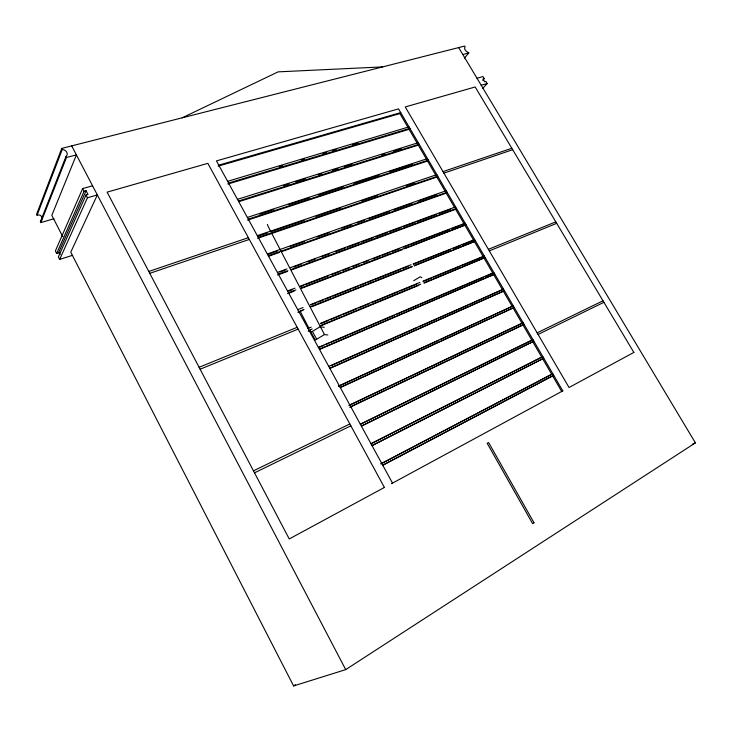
<?xml version="1.0" encoding="UTF-8"?>
<svg xmlns="http://www.w3.org/2000/svg" width="732" height="732" viewBox="0 0 732 732"><rect width="100%" height="100%" fill="white"/><g stroke="black" fill="none" stroke-linecap="round" stroke-linejoin="round"><path stroke-width="1.1" d="M41.541 219.929C43.307 217.02 40.05 213.771 37.076 215.199L36.6 214.275L61.735 148.413L464.674 46.061L465.14 46.83L464.674 47.672A3.541 2.379 42.7 0 0 467.162 51.816L468.819 52.96L464.417 58.13M37.076 215.199L62.266 149.438L61.735 148.413M54.003 218.731L40.846 222.574L40.397 221.695L65.962 156.529L66.932 155.34A4.785 3.797 22.9 0 0 64.087 149.895L62.266 149.438M40.846 222.574L66.466 157.49L65.962 156.529M92.561 185.782L82.661 188.554L55.367 250.975L56.657 253.501L59.923 252.476M56.657 253.501L84.098 191.308L86.083 190.75L88.005 194.428L86.019 194.987L58.377 256.859L59.667 259.384L72.724 255.267M86.083 190.75L58.871 252.064L60.161 254.58M59.667 259.384L87.456 197.75L97.338 194.932L70.757 252.201L293.605 685.939L345.714 669.624L695.4 442.869L458.644 47.589M41.285 220.396L40.397 221.695M218.136 166.164L399.919 113.579L400.724 112.6L218.767 165.139M277.62 275.067L278.361 274.198L287.96 270.648M409.078 129.317L409.902 128.356L228.549 183.046L227.899 184.043L409.078 129.317L417.414 143.628M238.806 201.684L418.292 145.137L419.134 144.204L238.394 201.053M482.708 80.355L484.236 78.653L482.983 76.567L476.999 78.242M482.562 88.599L487.173 83.54L485.911 81.444L484.721 81.783L483.047 78.992L484.236 78.653M247.608 220.122L427.552 161.049L428.403 160.134L248.294 219.17M257.545 238.321L436.867 177.043L437.736 176.147L258.25 237.397M281.546 251.662L446.227 193.129L447.115 192.242L268.278 255.743M291.556 269.916L455.643 209.297L456.539 208.437L291.162 269.468M461.014 225.218L465.113 223.159L300.294 286.12M404.567 248.779L466.019 224.715L301.264 287.877M414.321 265.917L475.553 241.075L414.138 265.515M424.121 283.156L485.133 257.536L423.956 282.79M319.564 349.484L494.777 274.079L319.326 349.164M348.844 405.473L523.078 322.675M470.145 304.228L503.543 289.131L328.732 366.384M329.94 368.471L504.467 290.723L329.72 368.196M440.847 339.309L513.278 305.857L338.34 386.24L438.779 340.252M340.371 387.585L514.212 307.458L340.188 387.356M522.996 324.999L524.011 324.276L350.72 406.626L349.85 407.312L522.996 324.999L531.899 340.279L532.923 339.584L360.309 424.176M361.462 426.17L533.866 341.194L361.324 426.024M371.078 443.793L542.824 356.585L370.968 443.683M372.094 445.651L543.775 358.213L371.984 445.541M293.605 685.939L295.49 684.74M551.727 374.345L552.788 373.686L380.768 463.914L551.727 374.345L542.732 358.881M382.799 465.25L553.74 375.324L382.717 465.186M327.845 334.963L324.468 334.561L315.254 340.087L310.972 332.255L320.168 326.719L324.294 327.305M413.699 280.722L420.131 276.861L421.769 277.584M562.798 390.879L391.547 483.632L392.489 483.065L216.452 160.894L398.547 108.867L562.798 390.879L561.728 391.51L552.678 375.974M360.446 424.322L531.899 340.279M253.473 470.841L349.832 423.965M537.132 332.85L602.994 300.797M254.516 472.835L350.848 425.823M538.066 334.451L603.9 302.316M182.158 117.825L278.114 71.864L382.598 66.905M349.878 404.988L522.062 323.388L513.214 308.19M331.038 365.735L416.801 327.817M418.896 326.893L436.675 319.033M438.761 318.109L468.05 305.153M692.307 444.242L695.4 442.869M318.338 347.361L493.853 272.505L492.892 273.283L484.191 258.341M319.628 347.233L323.828 345.44M325.923 344.543L329.08 343.198M331.175 342.302L347.975 335.128M350.079 334.231L394.182 315.41M396.287 314.513L418.338 305.107M420.433 304.21L483.44 277.318M485.545 276.422L491.849 273.731M312.152 328.942L308.19 331.038L310.304 330.169M320.589 325.456L420.79 284.098M321.897 325.383L418.85 285.324M308.007 328.448L311.173 327.149M320.671 323.242L419.857 282.442M423.023 281.143L484.218 255.962M320.918 323.608L328.302 320.57M330.407 319.701L340.947 315.355M343.061 314.495L356.768 308.849M358.872 307.98L369.413 303.643M371.527 302.774L397.879 291.922M399.992 291.052L416.856 284.108M423.188 281.509L431.615 278.032M433.728 277.163L460.08 266.32M462.194 265.451L483.276 256.767L474.62 241.899M200.111 369.23L298.162 329.107M489.296 250.902L556.686 223.333M199.095 367.299L297.183 327.305M488.381 249.347L555.808 221.851M310.725 305.024L316.014 302.929M318.136 302.087L323.425 299.983M325.539 299.141L330.837 297.046M332.95 296.204L350.939 289.067M353.062 288.225L358.351 286.12M360.464 285.288L365.762 283.183M367.876 282.342L373.164 280.246M375.287 279.404L400.688 269.321M402.801 268.479L408.09 266.384M413.388 264.279L450.427 249.585M453.602 248.322L459.952 245.796M462.075 244.964L472.652 240.764M304.009 309.343L297.942 312.271L303.231 310.158M310.359 306.809L412.015 266.357M311.695 306.79L412.198 266.759M297.741 309.663L303.039 307.559M310.45 304.622L411.082 264.719M413.205 263.877L474.638 239.52L473.714 240.343L465.104 225.557M295.948 289.909L288.5 292.763L287.749 293.614L294.118 291.162M301.557 288.317L402.444 249.594M287.539 290.988L294.978 288.152M288.902 291.025L292.095 289.808M300.587 286.56L303.78 285.343M305.903 284.528L328.211 276.001M331.404 274.775L339.904 271.526M343.088 270.309L349.466 267.875M352.65 266.658L359.028 264.215M363.273 262.596L368.589 260.565M372.835 258.936L380.274 256.09M382.397 255.276L389.836 252.439M391.959 251.625L399.398 248.779M403.643 247.16L408.959 245.129M411.082 244.314L449.329 229.692M451.452 228.878L458.891 226.032M278.691 274.674L287.273 271.499M277.391 272.432L286.999 268.9M290.201 267.72L455.643 206.891M279.88 272.121L285.242 270.145M293.825 266.988L301.328 264.225M307.769 261.855L315.282 259.091M321.714 256.722L329.226 253.958M335.659 251.588L345.321 248.029M347.462 247.242L359.266 242.896M361.407 242.109L373.21 237.763M375.351 236.976L387.155 232.63M389.305 231.843L401.099 227.496M403.25 226.71L415.053 222.363M417.194 221.576L436.501 214.467M439.722 213.277L450.455 209.334M268.626 256.255L279.395 252.43M267.317 253.986L446.218 190.704L445.331 191.592L436.867 177.043M267.674 254.507L277.364 251.076M290.284 246.501L304.283 241.542M317.203 236.967L329.043 232.776M341.972 228.201L351.662 224.77M357.042 222.857L364.582 220.186M368.882 218.667L389.342 211.42M393.651 209.892L411.951 203.414M418.411 201.126L436.72 194.639M257.298 235.658L436.839 174.619L435.979 175.515L427.552 161.049M257.682 236.216L267.4 232.904M270.648 231.797L304.146 220.396M316.032 216.352L340.883 207.888M361.416 200.897L377.62 195.38M406.8 185.452L414.367 182.872M149.758 273.338L249.31 239.428M443.903 173.136L512.684 149.703M148.779 271.471L248.349 237.68M443.006 171.617L511.824 148.267M247.343 217.441L427.525 158.606M259.677 214.137L273.768 209.526M288.948 204.557L309.554 197.823M318.228 194.987L343.171 186.834M354.013 183.284L378.956 175.131M389.799 171.59L412.573 164.142M237.452 199.333L418.247 142.694M283.568 185.626L289.012 183.915M295.545 181.865L305.336 178.8M318.393 174.701L321.659 173.676M332.538 170.263L337.983 168.552M344.507 166.503L352.129 164.114M381.5 154.9L384.767 153.876M393.477 151.14L401.09 148.752M227.615 181.335L409.023 126.856M279.368 166.567L282.644 165.578M301.209 159.997L304.485 159.018M323.041 153.436L326.316 152.448M332.868 150.472L336.144 149.493M352.522 144.561L357.985 142.923M481.199 85.251L487.173 83.54M66.466 157.49L76.403 154.91L51.826 215.345L62.778 236.674M462.798 54.525L468.819 52.96M399.919 113.579L408.209 127.816M418.292 145.137L426.674 159.53M446.227 193.129L454.746 207.751M455.643 209.297L464.207 224.001M493.816 274.866L502.564 289.899M503.488 291.482L512.29 306.598M532.841 341.89L541.781 357.262M324.468 334.561L271.773 233.453M312.39 331.404L316.672 339.236M71.681 145.888L345.714 669.624M82.661 188.554L84.098 191.308M86.019 194.987L87.456 197.75M300.147 311.219L308.931 328.229M309.965 330.233L310.999 332.237M270.328 230.754A28.603 6.048 57.8 0 1 267.363 224.422M533.994 522.776L532.612 523.645L487.192 443.299L488.61 442.521L533.994 522.776M384.41 487.439L289.241 538.953L107.119 192.132L207.861 163.346L384.41 487.439M633.857 352.421L569.038 387.502L405.263 106.945L475.178 86.971L633.857 352.421"/></g></svg>
